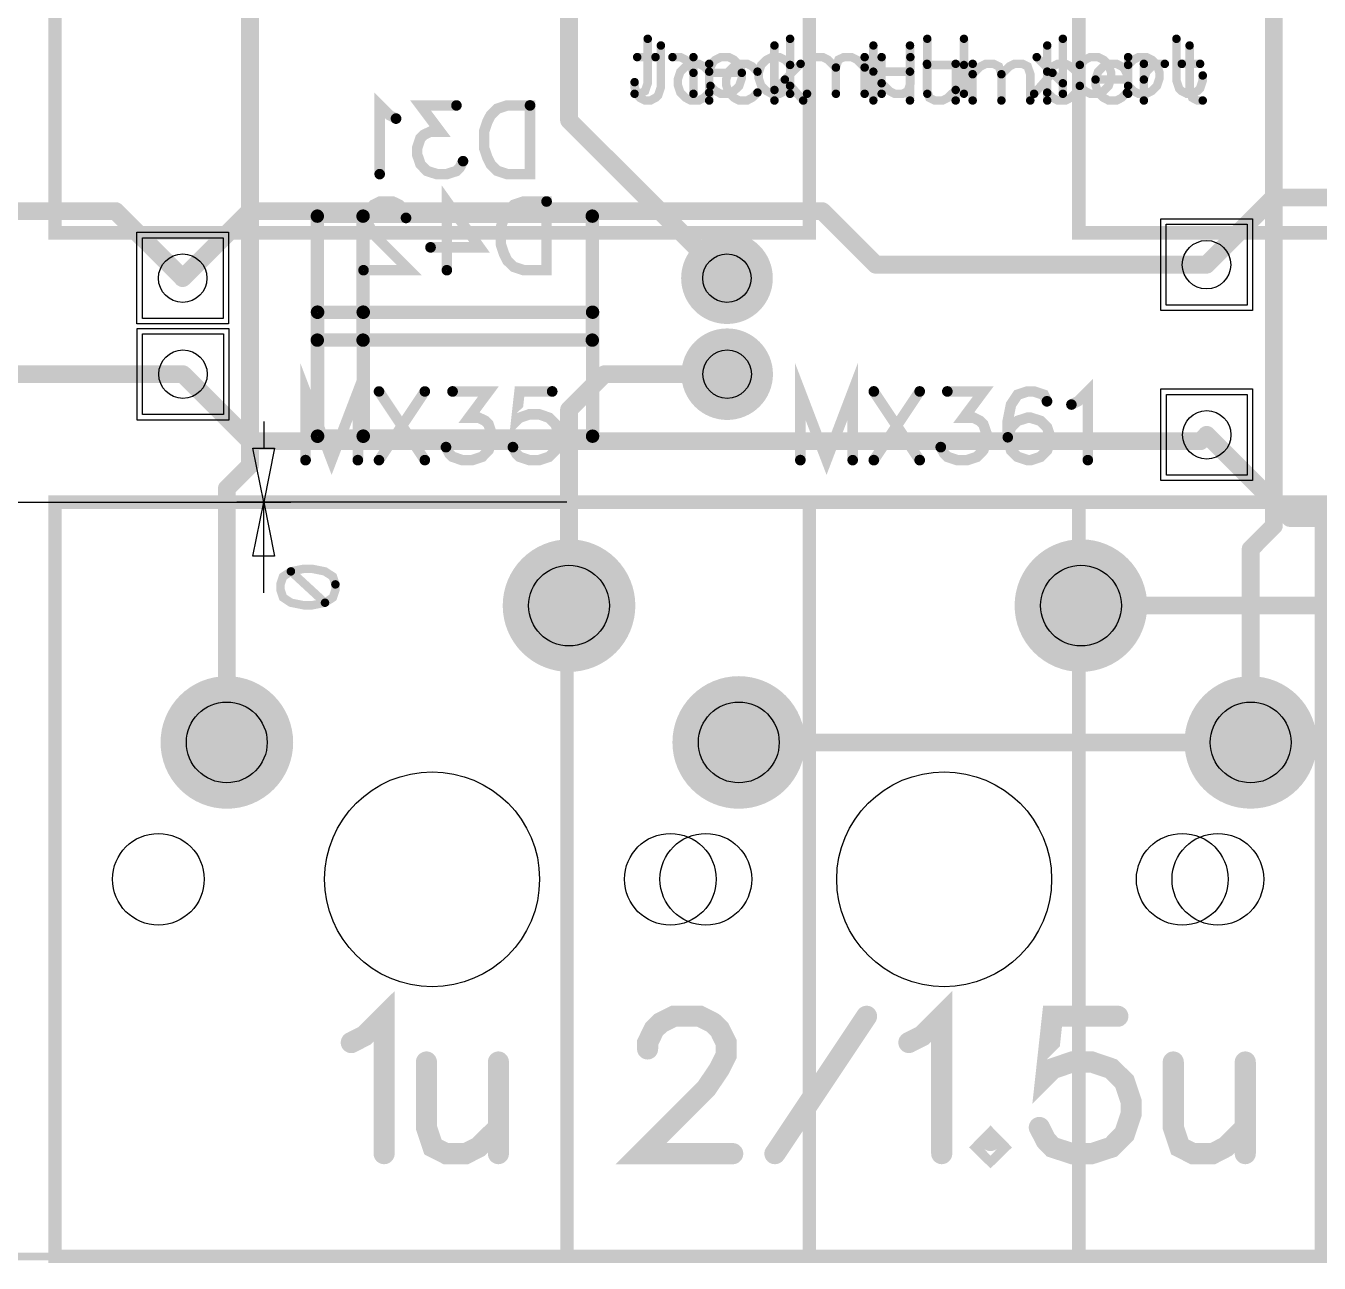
# Model space of a CAD drawing. Extents: x -0.36 to 9.09, y -0.26 to 3.18.
# Drawn here: x 3.719 to 4.664, y -0.005 to 0.899 of the extents above; entities that cross this region are included whole.
import ezdxf

# ---------------------------------------------------------------- set-up
doc = ezdxf.new("R2010")
doc.units = 0
for name, color, linetype in [('Board_Outline', 13, 'CONTINUOUS'), ('Bottom', 6, 'CONTINUOUS'), ('Bottom_Assy', 12, 'CONTINUOUS'), ('Bottom_Mask', 10, 'CONTINUOUS'), ('Bottom_Silk', 11, 'CONTINUOUS'), ('Drill_Bottom', 8, 'CONTINUOUS'), ('Drill_Top', 7, 'CONTINUOUS'), ('Top', 5, 'CONTINUOUS'), ('Top_Assy', 1, 'CONTINUOUS'), ('Top_Dimension', 14, 'CONTINUOUS'), ('Top_Mask', 3, 'CONTINUOUS'), ('Top_Silk', 2, 'CONTINUOUS')]:
    doc.layers.add(name, color=color, linetype=linetype)

msp = doc.modelspace()

# ---------------------------------------------------------------- linework, layer by layer
at = {"layer": 'Board_Outline', "linetype": 'CONTINUOUS', "const_width": 0.0055}
msp.add_lwpolyline([(0, 2.7953), (8.7795, 2.7953), (8.7795, 0), (0, 0), (0, 2.7953)], dxfattribs=at)
at = {"layer": 'Bottom', "linetype": 'CONTINUOUS', "const_width": 0.013}
for points in [[(4.1157, 0.8303), (4.1157, 1.2236)], [(3.8827, 1.0267), (3.8827, 0.5781)], [(4.6307, 1.0267), (4.6307, 0.5339)], [(4.2311, 0.7149), (4.1157, 0.8303)], [(4.1157, 0.6187), (4.1417, 0.6447)], [(4.1417, 0.6447), (4.2313, 0.6447)], [(4.1157, 0.4756), (4.1157, 0.6187)], [(3.8827, 0.5781), (3.8657, 0.5612)], [(3.8657, 0.5612), (3.8657, 0.3756)], [(4.6307, 0.5339), (4.6138, 0.5169)], [(4.6138, 0.5169), (4.6138, 0.3756)]]:
    msp.add_lwpolyline(points, dxfattribs=at)
at = {"layer": 'Bottom', "linetype": 'CONTINUOUS'}
for points, const_width in [([(4.1125, 0.8303, 1), (4.119, 0.8303, 1), (4.1125, 0.8303, 1)], 0.0065), ([(4.1125, 0.8303, 1), (4.119, 0.8303, 1), (4.1125, 0.8303, 1)], 0.0065), ([(4.2459, 0.7149, 1), (4.2164, 0.7149, 1), (4.2459, 0.7149, 1)], 0.0295), ([(4.2279, 0.7149, 1), (4.2344, 0.7149, 1), (4.2279, 0.7149, 1)], 0.0065), ([(4.2461, 0.6447, 1), (4.2165, 0.6447, 1), (4.2461, 0.6447, 1)], 0.0295), ([(4.1385, 0.6447, 1), (4.145, 0.6447, 1), (4.1385, 0.6447, 1)], 0.0065), ([(4.1385, 0.6447, 1), (4.145, 0.6447, 1), (4.1385, 0.6447, 1)], 0.0065), ([(4.2281, 0.6447, 1), (4.2345, 0.6447, 1), (4.2281, 0.6447, 1)], 0.0065), ([(4.1125, 0.6187, 1), (4.119, 0.6187, 1), (4.1125, 0.6187, 1)], 0.0065), ([(4.1125, 0.6187, 1), (4.119, 0.6187, 1), (4.1125, 0.6187, 1)], 0.0065), ([(3.8794, 0.5781, 1), (3.8859, 0.5781, 1), (3.8794, 0.5781, 1)], 0.0065), ([(3.8794, 0.5781, 1), (3.8859, 0.5781, 1), (3.8794, 0.5781, 1)], 0.0065), ([(3.8625, 0.5612, 1), (3.869, 0.5612, 1), (3.8625, 0.5612, 1)], 0.0065), ([(3.8625, 0.5612, 1), (3.869, 0.5612, 1), (3.8625, 0.5612, 1)], 0.0065), ([(4.6275, 0.5339, 1), (4.634, 0.5339, 1), (4.6275, 0.5339, 1)], 0.0065), ([(4.6275, 0.5339, 1), (4.634, 0.5339, 1), (4.6275, 0.5339, 1)], 0.0065), ([(4.138, 0.4756, 1), (4.0935, 0.4756, 1), (4.138, 0.4756, 1)], 0.0445), ([(4.512, 0.4756, 1), (4.4675, 0.4756, 1), (4.512, 0.4756, 1)], 0.0445), ([(4.6105, 0.5169, 1), (4.617, 0.5169, 1), (4.6105, 0.5169, 1)], 0.0065), ([(4.6105, 0.5169, 1), (4.617, 0.5169, 1), (4.6105, 0.5169, 1)], 0.0065), ([(4.1125, 0.4756, 1), (4.119, 0.4756, 1), (4.1125, 0.4756, 1)], 0.0065), ([(3.888, 0.3756, 1), (3.8435, 0.3756, 1), (3.888, 0.3756, 1)], 0.0445), ([(4.262, 0.3756, 1), (4.2175, 0.3756, 1), (4.262, 0.3756, 1)], 0.0445), ([(4.636, 0.3756, 1), (4.5915, 0.3756, 1), (4.636, 0.3756, 1)], 0.0445), ([(3.8625, 0.3756, 1), (3.869, 0.3756, 1), (3.8625, 0.3756, 1)], 0.0065), ([(4.6105, 0.3756, 1), (4.617, 0.3756, 1), (4.6105, 0.3756, 1)], 0.0065)]:
    msp.add_lwpolyline(points, format="xyb", dxfattribs=dict(at, const_width=const_width))
for points in [[(4.6111, 0.6952), (4.552, 0.6952), (4.552, 0.7543), (4.6111, 0.7543), (4.6111, 0.6952)], [(3.863, 0.6854), (3.804, 0.6854), (3.804, 0.7444), (3.863, 0.7444), (3.863, 0.6854)], [(3.8632, 0.6152), (3.8041, 0.6152), (3.8041, 0.6742), (3.8632, 0.6742), (3.8632, 0.6152)], [(4.6112, 0.5709), (4.5522, 0.5709), (4.5522, 0.6299), (4.6112, 0.6299), (4.6112, 0.5709)]]:
    msp.add_lwpolyline(points, dxfattribs=at)
at = {"layer": 'Bottom_Assy', "linetype": 'CONTINUOUS', "const_width": 0.0062}
for points in [[(4.1732, 0.8898), (4.1732, 0.8573), (4.1713, 0.8516), (4.1675, 0.8496), (4.1637, 0.8496)], [(4.2773, 0.8898), (4.2773, 0.8496)], [(4.3775, 0.8898), (4.3775, 0.8496)], [(4.4043, 0.8898), (4.4043, 0.8496)], [(4.4766, 0.8898), (4.4766, 0.8496)], [(4.5596, 0.8898), (4.5596, 0.8592), (4.5615, 0.8535), (4.5634, 0.8516), (4.5672, 0.8496), (4.5711, 0.8496), (4.5749, 0.8516), (4.5768, 0.8535), (4.5787, 0.8592), (4.5787, 0.863)], [(4.179, 0.8764), (4.1656, 0.8764)], [(4.2067, 0.8649), (4.2047, 0.8707), (4.2009, 0.8745), (4.1971, 0.8764), (4.1913, 0.8764)], [(4.2067, 0.8764), (4.2067, 0.8496)], [(4.242, 0.8649), (4.219, 0.8649), (4.219, 0.8688), (4.2209, 0.8726), (4.2228, 0.8745), (4.2267, 0.8764), (4.2324, 0.8764), (4.2362, 0.8745), (4.2401, 0.8707), (4.242, 0.8649), (4.242, 0.8611), (4.2401, 0.8554), (4.2362, 0.8516), (4.2324, 0.8496), (4.2267, 0.8496), (4.2228, 0.8516), (4.219, 0.8554)], [(4.2773, 0.8707), (4.2734, 0.8745), (4.2696, 0.8764), (4.2639, 0.8764), (4.2601, 0.8745), (4.2562, 0.8707), (4.2543, 0.8649), (4.2543, 0.8611), (4.2562, 0.8554), (4.2601, 0.8516), (4.2639, 0.8496), (4.2696, 0.8496), (4.2734, 0.8516), (4.2773, 0.8554)], [(4.3107, 0.8688), (4.305, 0.8745), (4.3011, 0.8764), (4.2954, 0.8764), (4.2916, 0.8745), (4.2896, 0.8688), (4.2896, 0.8496)], [(4.3318, 0.8688), (4.326, 0.8745), (4.3222, 0.8764), (4.3165, 0.8764), (4.3126, 0.8745), (4.3107, 0.8688), (4.3107, 0.8496)], [(4.3318, 0.8764), (4.3318, 0.8496)], [(4.3652, 0.8764), (4.3652, 0.8573), (4.3633, 0.8516), (4.3594, 0.8496), (4.3537, 0.8496), (4.3499, 0.8516), (4.3441, 0.8573)], [(4.3441, 0.8764), (4.3441, 0.8496)], [(4.4574, 0.8764), (4.4766, 0.8573)], [(4.4889, 0.8707), (4.4928, 0.8745), (4.4966, 0.8764), (4.5023, 0.8764), (4.5062, 0.8745), (4.51, 0.8707), (4.5119, 0.8649), (4.5119, 0.8611), (4.51, 0.8554), (4.5062, 0.8516), (4.5023, 0.8496), (4.4966, 0.8496), (4.4928, 0.8516), (4.4889, 0.8554)], [(4.5243, 0.8764), (4.5243, 0.8496)], [(4.5243, 0.8707), (4.5281, 0.8745), (4.5319, 0.8764), (4.5376, 0.8764), (4.5415, 0.8745), (4.5453, 0.8707), (4.5472, 0.8649), (4.5472, 0.8611), (4.5453, 0.8554), (4.5415, 0.8516), (4.5376, 0.8496), (4.5319, 0.8496), (4.5281, 0.8516), (4.5243, 0.8554)], [(4.4043, 0.8707), (4.3775, 0.8707)], [(4.4689, 0.8649), (4.4555, 0.8496)]]:
    msp.add_lwpolyline(points, dxfattribs=at)
at = {"layer": 'Bottom_Assy', "linetype": 'CONTINUOUS', "const_width": 0.0031}
for points in [[(4.1717, 0.8898, 1), (4.1748, 0.8898, 1), (4.1717, 0.8898, 1)], [(4.2757, 0.8898, 1), (4.2788, 0.8898, 1), (4.2757, 0.8898, 1)], [(4.376, 0.8898, 1), (4.379, 0.8898, 1), (4.376, 0.8898, 1)], [(4.4028, 0.8898, 1), (4.4058, 0.8898, 1), (4.4028, 0.8898, 1)], [(4.475, 0.8898, 1), (4.4781, 0.8898, 1), (4.475, 0.8898, 1)], [(4.558, 0.8898, 1), (4.5611, 0.8898, 1), (4.558, 0.8898, 1)], [(4.164, 0.8764, 1), (4.1671, 0.8764, 1), (4.164, 0.8764, 1)], [(4.1774, 0.8764, 1), (4.1805, 0.8764, 1), (4.1774, 0.8764, 1)], [(4.1898, 0.8764, 1), (4.1929, 0.8764, 1), (4.1898, 0.8764, 1)], [(4.2051, 0.8764, 1), (4.2082, 0.8764, 1), (4.2051, 0.8764, 1)], [(4.3302, 0.8764, 1), (4.3333, 0.8764, 1), (4.3302, 0.8764, 1)], [(4.3426, 0.8764, 1), (4.3457, 0.8764, 1), (4.3426, 0.8764, 1)], [(4.3636, 0.8764, 1), (4.3667, 0.8764, 1), (4.3636, 0.8764, 1)], [(4.4559, 0.8764, 1), (4.459, 0.8764, 1), (4.4559, 0.8764, 1)], [(4.5227, 0.8764, 1), (4.5258, 0.8764, 1), (4.5227, 0.8764, 1)], [(4.2757, 0.8707, 1), (4.2788, 0.8707, 1), (4.2757, 0.8707, 1)], [(4.3092, 0.8688, 1), (4.3123, 0.8688, 1), (4.3092, 0.8688, 1)], [(4.3302, 0.8688, 1), (4.3333, 0.8688, 1), (4.3302, 0.8688, 1)], [(4.376, 0.8707, 1), (4.379, 0.8707, 1), (4.376, 0.8707, 1)], [(4.4028, 0.8707, 1), (4.4058, 0.8707, 1), (4.4028, 0.8707, 1)], [(4.4874, 0.8707, 1), (4.4905, 0.8707, 1), (4.4874, 0.8707, 1)], [(4.5227, 0.8707, 1), (4.5258, 0.8707, 1), (4.5227, 0.8707, 1)], [(4.2051, 0.8649, 1), (4.2082, 0.8649, 1), (4.2051, 0.8649, 1)], [(4.2404, 0.8649, 1), (4.2435, 0.8649, 1), (4.2404, 0.8649, 1)], [(4.3426, 0.8573, 1), (4.3457, 0.8573, 1), (4.3426, 0.8573, 1)], [(4.4674, 0.8649, 1), (4.4705, 0.8649, 1), (4.4674, 0.8649, 1)], [(4.475, 0.8573, 1), (4.4781, 0.8573, 1), (4.475, 0.8573, 1)], [(4.5772, 0.863, 1), (4.5803, 0.863, 1), (4.5772, 0.863, 1)], [(4.1621, 0.8496, 1), (4.1652, 0.8496, 1), (4.1621, 0.8496, 1)], [(4.2051, 0.8496, 1), (4.2082, 0.8496, 1), (4.2051, 0.8496, 1)], [(4.2175, 0.8554, 1), (4.2206, 0.8554, 1), (4.2175, 0.8554, 1)], [(4.2757, 0.8554, 1), (4.2788, 0.8554, 1), (4.2757, 0.8554, 1)], [(4.2757, 0.8496, 1), (4.2788, 0.8496, 1), (4.2757, 0.8496, 1)], [(4.2881, 0.8496, 1), (4.2912, 0.8496, 1), (4.2881, 0.8496, 1)], [(4.3092, 0.8496, 1), (4.3123, 0.8496, 1), (4.3092, 0.8496, 1)], [(4.3302, 0.8496, 1), (4.3333, 0.8496, 1), (4.3302, 0.8496, 1)], [(4.3426, 0.8496, 1), (4.3457, 0.8496, 1), (4.3426, 0.8496, 1)], [(4.376, 0.8496, 1), (4.379, 0.8496, 1), (4.376, 0.8496, 1)], [(4.4028, 0.8496, 1), (4.4058, 0.8496, 1), (4.4028, 0.8496, 1)], [(4.454, 0.8496, 1), (4.4571, 0.8496, 1), (4.454, 0.8496, 1)], [(4.475, 0.8496, 1), (4.4781, 0.8496, 1), (4.475, 0.8496, 1)], [(4.4874, 0.8554, 1), (4.4905, 0.8554, 1), (4.4874, 0.8554, 1)], [(4.5227, 0.8554, 1), (4.5258, 0.8554, 1), (4.5227, 0.8554, 1)], [(4.5227, 0.8496, 1), (4.5258, 0.8496, 1), (4.5227, 0.8496, 1)]]:
    msp.add_lwpolyline(points, format="xyb", dxfattribs=at)
at = {"layer": 'Bottom_Mask', "linetype": 'CONTINUOUS'}
for points in [[(4.615, 0.6913), (4.5481, 0.6913), (4.5481, 0.7582), (4.615, 0.7582), (4.615, 0.6913)], [(3.867, 0.6814), (3.8, 0.6814), (3.8, 0.7484), (3.867, 0.7484), (3.867, 0.6814)], [(3.8671, 0.6112), (3.8002, 0.6112), (3.8002, 0.6781), (3.8671, 0.6781), (3.8671, 0.6112)], [(4.6152, 0.5669), (4.5482, 0.5669), (4.5482, 0.6339), (4.6152, 0.6339), (4.6152, 0.5669)]]:
    msp.add_lwpolyline(points, dxfattribs=at)
for points, const_width in [([(4.2479, 0.7149, 1), (4.2144, 0.7149, 1), (4.2479, 0.7149, 1)], 0.0335), ([(4.2144, 0.7149, 1), (4.2479, 0.7149, 1), (4.2144, 0.7149, 1)], 0.0335), ([(4.248, 0.6447, 1), (4.2146, 0.6447, 1), (4.248, 0.6447, 1)], 0.0335), ([(4.2146, 0.6447, 1), (4.248, 0.6447, 1), (4.2146, 0.6447, 1)], 0.0335), ([(4.14, 0.4756, 1), (4.0915, 0.4756, 1), (4.14, 0.4756, 1)], 0.0484), ([(4.0915, 0.4756, 1), (4.14, 0.4756, 1), (4.0915, 0.4756, 1)], 0.0484), ([(4.514, 0.4756, 1), (4.4655, 0.4756, 1), (4.514, 0.4756, 1)], 0.0484), ([(4.4655, 0.4756, 1), (4.514, 0.4756, 1), (4.4655, 0.4756, 1)], 0.0484), ([(3.89, 0.3756, 1), (3.8415, 0.3756, 1), (3.89, 0.3756, 1)], 0.0484), ([(3.8415, 0.3756, 1), (3.89, 0.3756, 1), (3.8415, 0.3756, 1)], 0.0484), ([(4.264, 0.3756, 1), (4.2155, 0.3756, 1), (4.264, 0.3756, 1)], 0.0484), ([(4.2155, 0.3756, 1), (4.264, 0.3756, 1), (4.2155, 0.3756, 1)], 0.0484), ([(4.638, 0.3756, 1), (4.5896, 0.3756, 1), (4.638, 0.3756, 1)], 0.0484), ([(4.5896, 0.3756, 1), (4.638, 0.3756, 1), (4.5896, 0.3756, 1)], 0.0484)]:
    msp.add_lwpolyline(points, format="xyb", dxfattribs=dict(at, const_width=const_width))
at = {"layer": 'Bottom_Silk', "linetype": 'CONTINUOUS'}
for points, const_width in [([(3.9894, 0.8315), (3.9846, 0.8339), (3.9774, 0.8411), (3.9774, 0.7909)], 0.0077), ([(4.0335, 0.8411), (4.0072, 0.8411), (4.0216, 0.8219), (4.0144, 0.8219), (4.0096, 0.8196), (4.0072, 0.8172), (4.0048, 0.81), (4.0048, 0.8052), (4.0072, 0.7981), (4.012, 0.7932), (4.0192, 0.7909), (4.0264, 0.7909), (4.0335, 0.7932), (4.0359, 0.7957), (4.0383, 0.8004)], 0.0077), ([(4.0872, 0.8411), (4.0872, 0.7909), (4.0705, 0.7909), (4.0633, 0.7933), (4.0585, 0.7981), (4.0561, 0.8029), (4.0537, 0.81), (4.0537, 0.822), (4.0561, 0.8292), (4.0585, 0.8339), (4.0633, 0.8387), (4.0705, 0.8411), (4.0872, 0.8411)], 0.0077), ([(4.0265, 0.7207), (4.0265, 0.7708), (4.0504, 0.7374), (4.0145, 0.7374)], 0.0077), ([(3.9967, 0.7589), (3.9967, 0.7613), (3.9943, 0.7661), (3.9919, 0.7685), (3.9871, 0.7708), (3.9776, 0.7708), (3.9728, 0.7685), (3.9704, 0.7661), (3.968, 0.7613), (3.968, 0.7565), (3.9704, 0.7517), (3.9752, 0.7446), (3.9991, 0.7207), (3.9656, 0.7207)], 0.0077), ([(4.0993, 0.7709), (4.0993, 0.7207), (4.0826, 0.7207), (4.0754, 0.7231), (4.0706, 0.7278), (4.0682, 0.7327), (4.0659, 0.7398), (4.0659, 0.7518), (4.0682, 0.759), (4.0706, 0.7637), (4.0754, 0.7685), (4.0826, 0.7709), (4.0993, 0.7709)], 0.0077), ([(3.9318, 0.7602), (3.9318, 0.6696)], 0.0098), ([(3.9318, 0.7602), (4.1328, 0.7602)], 0.0098), ([(3.9652, 0.7602), (3.9652, 0.6696)], 0.0098), ([(4.1328, 0.7602), (4.1328, 0.6696)], 0.0098), ([(3.932, 0.69), (3.932, 0.5994)], 0.0098), ([(3.932, 0.69), (4.133, 0.69)], 0.0098), ([(3.9654, 0.69), (3.9654, 0.5994)], 0.0098), ([(4.133, 0.69), (4.133, 0.5994)], 0.0098), ([(3.9318, 0.6696), (4.1328, 0.6696)], 0.0098), ([(3.932, 0.5994), (4.133, 0.5994)], 0.0098)]:
    msp.add_lwpolyline(points, dxfattribs=dict(at, const_width=const_width))
for points, const_width in [([(4.0316, 0.8411, 1), (4.0354, 0.8411, 1), (4.0316, 0.8411, 1)], 0.0039), ([(4.0853, 0.8411, 1), (4.0892, 0.8411, 1), (4.0853, 0.8411, 1)], 0.0039), ([(3.9874, 0.8315, 1), (3.9913, 0.8315, 1), (3.9874, 0.8315, 1)], 0.0039), ([(4.0364, 0.8004, 1), (4.0402, 0.8004, 1), (4.0364, 0.8004, 1)], 0.0039), ([(3.9755, 0.7909, 1), (3.9793, 0.7909, 1), (3.9755, 0.7909, 1)], 0.0039), ([(4.0974, 0.7709, 1), (4.1013, 0.7709, 1), (4.0974, 0.7709, 1)], 0.0039), ([(3.9294, 0.7602, 1), (3.9343, 0.7602, 1), (3.9294, 0.7602, 1)], 0.0049), ([(3.9294, 0.7602, 1), (3.9343, 0.7602, 1), (3.9294, 0.7602, 1)], 0.0049), ([(3.9628, 0.7602, 1), (3.9677, 0.7602, 1), (3.9628, 0.7602, 1)], 0.0049), ([(3.9947, 0.7589, 1), (3.9986, 0.7589, 1), (3.9947, 0.7589, 1)], 0.0039), ([(4.1303, 0.7602, 1), (4.1352, 0.7602, 1), (4.1303, 0.7602, 1)], 0.0049), ([(4.1303, 0.7602, 1), (4.1352, 0.7602, 1), (4.1303, 0.7602, 1)], 0.0049), ([(4.0126, 0.7374, 1), (4.0165, 0.7374, 1), (4.0126, 0.7374, 1)], 0.0039), ([(3.9637, 0.7207, 1), (3.9675, 0.7207, 1), (3.9637, 0.7207, 1)], 0.0039), ([(4.0246, 0.7207, 1), (4.0284, 0.7207, 1), (4.0246, 0.7207, 1)], 0.0039), ([(3.9295, 0.69, 1), (3.9345, 0.69, 1), (3.9295, 0.69, 1)], 0.0049), ([(3.9295, 0.69, 1), (3.9345, 0.69, 1), (3.9295, 0.69, 1)], 0.0049), ([(3.9629, 0.69, 1), (3.9679, 0.69, 1), (3.9629, 0.69, 1)], 0.0049), ([(4.1305, 0.69, 1), (4.1354, 0.69, 1), (4.1305, 0.69, 1)], 0.0049), ([(4.1305, 0.69, 1), (4.1354, 0.69, 1), (4.1305, 0.69, 1)], 0.0049), ([(3.9294, 0.6696, 1), (3.9343, 0.6696, 1), (3.9294, 0.6696, 1)], 0.0049), ([(3.9294, 0.6696, 1), (3.9343, 0.6696, 1), (3.9294, 0.6696, 1)], 0.0049), ([(3.9628, 0.6696, 1), (3.9677, 0.6696, 1), (3.9628, 0.6696, 1)], 0.0049), ([(4.1303, 0.6696, 1), (4.1352, 0.6696, 1), (4.1303, 0.6696, 1)], 0.0049), ([(4.1303, 0.6696, 1), (4.1352, 0.6696, 1), (4.1303, 0.6696, 1)], 0.0049), ([(3.9295, 0.5994, 1), (3.9345, 0.5994, 1), (3.9295, 0.5994, 1)], 0.0049), ([(3.9295, 0.5994, 1), (3.9345, 0.5994, 1), (3.9295, 0.5994, 1)], 0.0049), ([(3.9629, 0.5994, 1), (3.9679, 0.5994, 1), (3.9629, 0.5994, 1)], 0.0049), ([(4.1305, 0.5994, 1), (4.1354, 0.5994, 1), (4.1305, 0.5994, 1)], 0.0049), ([(4.1305, 0.5994, 1), (4.1354, 0.5994, 1), (4.1305, 0.5994, 1)], 0.0049)]:
    msp.add_lwpolyline(points, format="xyb", dxfattribs=dict(at, const_width=const_width))
at = {"layer": 'Drill_Bottom'}
for centre, radius in [((4.5815, 0.7247), 0.0177), ((3.8335, 0.7149), 0.0177), ((4.2311, 0.7149), 0.0177), ((3.8337, 0.6447), 0.0177), ((4.2313, 0.6447), 0.0177), ((4.5817, 0.6004), 0.0177), ((4.1157, 0.4756), 0.0295), ((4.4898, 0.4756), 0.0295), ((3.8657, 0.3756), 0.0295), ((4.2398, 0.3756), 0.0295), ((4.6138, 0.3756), 0.0295), ((4.0157, 0.2756), 0.0785), ((4.3898, 0.2756), 0.0785), ((3.8157, 0.2756), 0.0335), ((4.1898, 0.2756), 0.0335), ((4.2157, 0.2756), 0.0335), ((4.5638, 0.2756), 0.0335), ((4.5898, 0.2756), 0.0335)]:
    msp.add_circle(centre, radius, dxfattribs=at)
at = {"layer": 'Drill_Top'}
for centre, radius in [((4.5815, 0.7247), 0.0177), ((3.8335, 0.7149), 0.0177), ((4.2311, 0.7149), 0.0177), ((3.8337, 0.6447), 0.0177), ((4.2313, 0.6447), 0.0177), ((4.5817, 0.6004), 0.0177), ((4.1157, 0.4756), 0.0295), ((4.4898, 0.4756), 0.0295), ((3.8657, 0.3756), 0.0295), ((4.2398, 0.3756), 0.0295), ((4.6138, 0.3756), 0.0295), ((4.0157, 0.2756), 0.0785), ((4.3898, 0.2756), 0.0785), ((3.8157, 0.2756), 0.0335), ((4.1898, 0.2756), 0.0335), ((4.2157, 0.2756), 0.0335), ((4.5638, 0.2756), 0.0335), ((4.5898, 0.2756), 0.0335)]:
    msp.add_circle(centre, radius, dxfattribs=at)
at = {"layer": 'Top', "linetype": 'CONTINUOUS', "const_width": 0.013}
for points in [[(4.6305, 0.7738), (4.5815, 0.7247)], [(5.2707, 0.7738), (4.6305, 0.7738)], [(3.7845, 0.7639), (3.1443, 0.7639)], [(3.8335, 0.7149), (3.7845, 0.7639)], [(3.8825, 0.7639), (3.8335, 0.7149)], [(4.3007, 0.7639), (3.8825, 0.7639)], [(4.3399, 0.7247), (4.3007, 0.7639)], [(4.5815, 0.7247), (4.3399, 0.7247)], [(3.8337, 0.6447), (3.437, 0.6447)], [(3.8827, 0.5957), (3.8337, 0.6447)], [(4.5817, 0.6004), (4.577, 0.5957)], [(4.5817, 0.6004), (4.5817, 0.6004)], [(4.6425, 0.5396), (4.5817, 0.6004)], [(4.577, 0.5957), (3.8827, 0.5957)], [(5.2724, 0.5396), (4.6425, 0.5396)], [(4.8638, 0.4756), (4.4898, 0.4756)], [(4.6138, 0.3756), (4.2398, 0.3756)]]:
    msp.add_lwpolyline(points, dxfattribs=at)
at = {"layer": 'Top', "linetype": 'CONTINUOUS'}
for points, const_width in [([(4.6273, 0.7738, 1), (4.6338, 0.7738, 1), (4.6273, 0.7738, 1)], 0.0065), ([(4.6273, 0.7738, 1), (4.6338, 0.7738, 1), (4.6273, 0.7738, 1)], 0.0065), ([(3.7812, 0.7639, 1), (3.7877, 0.7639, 1), (3.7812, 0.7639, 1)], 0.0065), ([(3.7812, 0.7639, 1), (3.7877, 0.7639, 1), (3.7812, 0.7639, 1)], 0.0065), ([(3.8793, 0.7639, 1), (3.8858, 0.7639, 1), (3.8793, 0.7639, 1)], 0.0065), ([(3.8793, 0.7639, 1), (3.8858, 0.7639, 1), (3.8793, 0.7639, 1)], 0.0065), ([(4.2974, 0.7639, 1), (4.3039, 0.7639, 1), (4.2974, 0.7639, 1)], 0.0065), ([(4.2974, 0.7639, 1), (4.3039, 0.7639, 1), (4.2974, 0.7639, 1)], 0.0065), ([(4.2459, 0.7149, 1), (4.2164, 0.7149, 1), (4.2459, 0.7149, 1)], 0.0295), ([(4.3366, 0.7247, 1), (4.3431, 0.7247, 1), (4.3366, 0.7247, 1)], 0.0065), ([(4.3366, 0.7247, 1), (4.3431, 0.7247, 1), (4.3366, 0.7247, 1)], 0.0065), ([(4.5783, 0.7247, 1), (4.5848, 0.7247, 1), (4.5783, 0.7247, 1)], 0.0065), ([(4.5783, 0.7247, 1), (4.5848, 0.7247, 1), (4.5783, 0.7247, 1)], 0.0065), ([(3.8302, 0.7149, 1), (3.8367, 0.7149, 1), (3.8302, 0.7149, 1)], 0.0065), ([(3.8302, 0.7149, 1), (3.8367, 0.7149, 1), (3.8302, 0.7149, 1)], 0.0065), ([(4.2461, 0.6447, 1), (4.2165, 0.6447, 1), (4.2461, 0.6447, 1)], 0.0295), ([(3.8304, 0.6447, 1), (3.8369, 0.6447, 1), (3.8304, 0.6447, 1)], 0.0065), ([(3.8304, 0.6447, 1), (3.8369, 0.6447, 1), (3.8304, 0.6447, 1)], 0.0065), ([(4.5784, 0.6004, 1), (4.5849, 0.6004, 1), (4.5784, 0.6004, 1)], 0.0065), ([(4.5784, 0.6004, 1), (4.5849, 0.6004, 1), (4.5784, 0.6004, 1)], 0.0065), ([(4.5784, 0.6004, 1), (4.5849, 0.6004, 1), (4.5784, 0.6004, 1)], 0.0065), ([(3.8794, 0.5957, 1), (3.8859, 0.5957, 1), (3.8794, 0.5957, 1)], 0.0065), ([(3.8794, 0.5957, 1), (3.8859, 0.5957, 1), (3.8794, 0.5957, 1)], 0.0065), ([(4.5737, 0.5957, 1), (4.5802, 0.5957, 1), (4.5737, 0.5957, 1)], 0.0065), ([(4.5737, 0.5957, 1), (4.5802, 0.5957, 1), (4.5737, 0.5957, 1)], 0.0065), ([(4.6393, 0.5396, 1), (4.6458, 0.5396, 1), (4.6393, 0.5396, 1)], 0.0065), ([(4.6393, 0.5396, 1), (4.6458, 0.5396, 1), (4.6393, 0.5396, 1)], 0.0065), ([(4.138, 0.4756, 1), (4.0935, 0.4756, 1), (4.138, 0.4756, 1)], 0.0445), ([(4.512, 0.4756, 1), (4.4675, 0.4756, 1), (4.512, 0.4756, 1)], 0.0445), ([(4.4865, 0.4756, 1), (4.493, 0.4756, 1), (4.4865, 0.4756, 1)], 0.0065), ([(3.888, 0.3756, 1), (3.8435, 0.3756, 1), (3.888, 0.3756, 1)], 0.0445), ([(4.262, 0.3756, 1), (4.2175, 0.3756, 1), (4.262, 0.3756, 1)], 0.0445), ([(4.636, 0.3756, 1), (4.5915, 0.3756, 1), (4.636, 0.3756, 1)], 0.0445), ([(4.2365, 0.3756, 1), (4.243, 0.3756, 1), (4.2365, 0.3756, 1)], 0.0065), ([(4.6105, 0.3756, 1), (4.617, 0.3756, 1), (4.6105, 0.3756, 1)], 0.0065)]:
    msp.add_lwpolyline(points, format="xyb", dxfattribs=dict(at, const_width=const_width))
for points in [[(4.6111, 0.6952), (4.552, 0.6952), (4.552, 0.7543), (4.6111, 0.7543), (4.6111, 0.6952)], [(3.863, 0.6854), (3.804, 0.6854), (3.804, 0.7444), (3.863, 0.7444), (3.863, 0.6854)], [(3.8632, 0.6152), (3.8041, 0.6152), (3.8041, 0.6742), (3.8632, 0.6742), (3.8632, 0.6152)], [(4.6112, 0.5709), (4.5522, 0.5709), (4.5522, 0.6299), (4.6112, 0.6299), (4.6112, 0.5709)]]:
    msp.add_lwpolyline(points, dxfattribs=at)
at = {"layer": 'Top_Assy', "linetype": 'CONTINUOUS'}
for points, const_width in [([(4.1828, 0.8849), (4.1828, 0.8543), (4.1809, 0.8486), (4.179, 0.8467), (4.1752, 0.8447), (4.1713, 0.8447), (4.1675, 0.8467), (4.1656, 0.8486), (4.1637, 0.8543), (4.1637, 0.8581)], 0.0062), ([(4.2658, 0.8849), (4.2658, 0.8447)], 0.0062), ([(4.3381, 0.8849), (4.3381, 0.8447)], 0.0062), ([(4.3649, 0.8849), (4.3649, 0.8447)], 0.0062), ([(4.4651, 0.8849), (4.4651, 0.8447)], 0.0062), ([(4.5692, 0.8849), (4.5692, 0.8524), (4.5711, 0.8467), (4.5749, 0.8447), (4.5787, 0.8447)], 0.0062), ([(4.2181, 0.8658), (4.2143, 0.8696), (4.2105, 0.8715), (4.2048, 0.8715), (4.2009, 0.8696), (4.1971, 0.8658), (4.1952, 0.86), (4.1952, 0.8562), (4.1971, 0.8505), (4.2009, 0.8467), (4.2048, 0.8447), (4.2105, 0.8447), (4.2143, 0.8467), (4.2181, 0.8505)], 0.0062), ([(4.2181, 0.8715), (4.2181, 0.8447)], 0.0062), ([(4.2535, 0.8658), (4.2496, 0.8696), (4.2458, 0.8715), (4.2401, 0.8715), (4.2362, 0.8696), (4.2324, 0.8658), (4.2305, 0.86), (4.2305, 0.8562), (4.2324, 0.8505), (4.2362, 0.8467), (4.2401, 0.8447), (4.2458, 0.8447), (4.2496, 0.8467), (4.2535, 0.8505)], 0.0062), ([(4.285, 0.8715), (4.2658, 0.8524)], 0.0062), ([(4.3772, 0.8715), (4.3772, 0.8524), (4.3791, 0.8467), (4.383, 0.8447), (4.3887, 0.8447), (4.3925, 0.8467), (4.3983, 0.8524)], 0.0062), ([(4.3983, 0.8715), (4.3983, 0.8447)], 0.0062), ([(4.4106, 0.8715), (4.4106, 0.8447)], 0.0062), ([(4.4106, 0.8639), (4.4164, 0.8696), (4.4202, 0.8715), (4.4259, 0.8715), (4.4298, 0.8696), (4.4317, 0.8639), (4.4317, 0.8447)], 0.0062), ([(4.4317, 0.8639), (4.4374, 0.8696), (4.4413, 0.8715), (4.447, 0.8715), (4.4508, 0.8696), (4.4528, 0.8639), (4.4528, 0.8447)], 0.0062), ([(4.4651, 0.8658), (4.469, 0.8696), (4.4728, 0.8715), (4.4785, 0.8715), (4.4823, 0.8696), (4.4862, 0.8658), (4.4881, 0.86), (4.4881, 0.8562), (4.4862, 0.8505), (4.4823, 0.8467), (4.4785, 0.8447), (4.4728, 0.8447), (4.469, 0.8467), (4.4651, 0.8505)], 0.0062), ([(4.5004, 0.86), (4.5234, 0.86), (4.5234, 0.8639), (4.5215, 0.8677), (4.5196, 0.8696), (4.5157, 0.8715), (4.51, 0.8715), (4.5062, 0.8696), (4.5023, 0.8658), (4.5004, 0.86), (4.5004, 0.8562), (4.5023, 0.8505), (4.5062, 0.8467), (4.51, 0.8447), (4.5157, 0.8447), (4.5196, 0.8467), (4.5234, 0.8505)], 0.0062), ([(4.5357, 0.8715), (4.5357, 0.8447)], 0.0062), ([(4.5357, 0.86), (4.5377, 0.8658), (4.5415, 0.8696), (4.5453, 0.8715), (4.5511, 0.8715)], 0.0062), ([(4.5634, 0.8715), (4.5768, 0.8715)], 0.0062), ([(4.2735, 0.86), (4.2869, 0.8447)], 0.0062), ([(4.3381, 0.8658), (4.3649, 0.8658)], 0.0062), ([(3.9567, 0.1563), (3.9663, 0.1612), (3.9807, 0.1755), (3.9807, 0.0751)], 0.0154), ([(4.364, 0.1563), (4.3737, 0.1612), (4.388, 0.1755), (4.388, 0.0751)], 0.0154), ([(4.1732, 0.1516), (4.1732, 0.1563), (4.1779, 0.166), (4.1827, 0.1707), (4.1923, 0.1755), (4.2114, 0.1755), (4.2209, 0.1707), (4.2257, 0.166), (4.2305, 0.1563), (4.2305, 0.1468), (4.2257, 0.1372), (4.2162, 0.123), (4.1683, 0.0751), (4.2353, 0.0751)], 0.0154), ([(4.2662, 0.0751), (4.3332, 0.1755)], 0.0154), ([(4.5168, 0.1755), (4.469, 0.1755), (4.4643, 0.1325), (4.469, 0.1372), (4.4834, 0.1421), (4.4976, 0.1421), (4.512, 0.1372), (4.5216, 0.1277), (4.5264, 0.1133), (4.5264, 0.1038), (4.5216, 0.0895), (4.512, 0.0798), (4.4976, 0.0751), (4.4834, 0.0751), (4.469, 0.0798), (4.4643, 0.0847), (4.4594, 0.0942)], 0.0154), ([(4.0116, 0.1421), (4.0116, 0.0942), (4.0163, 0.08), (4.0259, 0.0751), (4.0403, 0.0751), (4.0498, 0.08), (4.0642, 0.0942)], 0.0154), ([(4.0642, 0.1421), (4.0642, 0.0751)], 0.0154), ([(4.5573, 0.1421), (4.5573, 0.0942), (4.562, 0.08), (4.5716, 0.0751), (4.586, 0.0751), (4.5955, 0.08), (4.6099, 0.0942)], 0.0154), ([(4.6099, 0.1421), (4.6099, 0.0751)], 0.0154), ([(4.4237, 0.0847), (4.4189, 0.0798), (4.4237, 0.0751), (4.4285, 0.0798), (4.4237, 0.0847)], 0.0154)]:
    msp.add_lwpolyline(points, dxfattribs=dict(at, const_width=const_width))
for points, const_width in [([(4.1813, 0.8849, 1), (4.1844, 0.8849, 1), (4.1813, 0.8849, 1)], 0.0031), ([(4.2643, 0.8849, 1), (4.2674, 0.8849, 1), (4.2643, 0.8849, 1)], 0.0031), ([(4.3366, 0.8849, 1), (4.3396, 0.8849, 1), (4.3366, 0.8849, 1)], 0.0031), ([(4.3633, 0.8849, 1), (4.3664, 0.8849, 1), (4.3633, 0.8849, 1)], 0.0031), ([(4.4636, 0.8849, 1), (4.4667, 0.8849, 1), (4.4636, 0.8849, 1)], 0.0031), ([(4.5676, 0.8849, 1), (4.5707, 0.8849, 1), (4.5676, 0.8849, 1)], 0.0031), ([(4.2166, 0.8715, 1), (4.2197, 0.8715, 1), (4.2166, 0.8715, 1)], 0.0031), ([(4.2834, 0.8715, 1), (4.2865, 0.8715, 1), (4.2834, 0.8715, 1)], 0.0031), ([(4.3757, 0.8715, 1), (4.3788, 0.8715, 1), (4.3757, 0.8715, 1)], 0.0031), ([(4.3967, 0.8715, 1), (4.3998, 0.8715, 1), (4.3967, 0.8715, 1)], 0.0031), ([(4.4091, 0.8715, 1), (4.4122, 0.8715, 1), (4.4091, 0.8715, 1)], 0.0031), ([(4.5342, 0.8715, 1), (4.5373, 0.8715, 1), (4.5342, 0.8715, 1)], 0.0031), ([(4.5495, 0.8715, 1), (4.5526, 0.8715, 1), (4.5495, 0.8715, 1)], 0.0031), ([(4.5619, 0.8715, 1), (4.565, 0.8715, 1), (4.5619, 0.8715, 1)], 0.0031), ([(4.5753, 0.8715, 1), (4.5784, 0.8715, 1), (4.5753, 0.8715, 1)], 0.0031), ([(4.1621, 0.8581, 1), (4.1652, 0.8581, 1), (4.1621, 0.8581, 1)], 0.0031), ([(4.2166, 0.8658, 1), (4.2197, 0.8658, 1), (4.2166, 0.8658, 1)], 0.0031), ([(4.2519, 0.8658, 1), (4.255, 0.8658, 1), (4.2519, 0.8658, 1)], 0.0031), ([(4.2719, 0.86, 1), (4.275, 0.86, 1), (4.2719, 0.86, 1)], 0.0031), ([(4.3366, 0.8658, 1), (4.3396, 0.8658, 1), (4.3366, 0.8658, 1)], 0.0031), ([(4.3633, 0.8658, 1), (4.3664, 0.8658, 1), (4.3633, 0.8658, 1)], 0.0031), ([(4.4091, 0.8639, 1), (4.4122, 0.8639, 1), (4.4091, 0.8639, 1)], 0.0031), ([(4.4301, 0.8639, 1), (4.4332, 0.8639, 1), (4.4301, 0.8639, 1)], 0.0031), ([(4.4636, 0.8658, 1), (4.4667, 0.8658, 1), (4.4636, 0.8658, 1)], 0.0031), ([(4.4989, 0.86, 1), (4.502, 0.86, 1), (4.4989, 0.86, 1)], 0.0031), ([(4.5342, 0.86, 1), (4.5373, 0.86, 1), (4.5342, 0.86, 1)], 0.0031), ([(4.2166, 0.8505, 1), (4.2197, 0.8505, 1), (4.2166, 0.8505, 1)], 0.0031), ([(4.2519, 0.8505, 1), (4.255, 0.8505, 1), (4.2519, 0.8505, 1)], 0.0031), ([(4.2643, 0.8524, 1), (4.2674, 0.8524, 1), (4.2643, 0.8524, 1)], 0.0031), ([(4.3967, 0.8524, 1), (4.3998, 0.8524, 1), (4.3967, 0.8524, 1)], 0.0031), ([(4.4636, 0.8505, 1), (4.4667, 0.8505, 1), (4.4636, 0.8505, 1)], 0.0031), ([(4.5218, 0.8505, 1), (4.5249, 0.8505, 1), (4.5218, 0.8505, 1)], 0.0031), ([(4.2166, 0.8447, 1), (4.2197, 0.8447, 1), (4.2166, 0.8447, 1)], 0.0031), ([(4.2643, 0.8447, 1), (4.2674, 0.8447, 1), (4.2643, 0.8447, 1)], 0.0031), ([(4.2853, 0.8447, 1), (4.2884, 0.8447, 1), (4.2853, 0.8447, 1)], 0.0031), ([(4.3366, 0.8447, 1), (4.3396, 0.8447, 1), (4.3366, 0.8447, 1)], 0.0031), ([(4.3633, 0.8447, 1), (4.3664, 0.8447, 1), (4.3633, 0.8447, 1)], 0.0031), ([(4.3967, 0.8447, 1), (4.3998, 0.8447, 1), (4.3967, 0.8447, 1)], 0.0031), ([(4.4091, 0.8447, 1), (4.4122, 0.8447, 1), (4.4091, 0.8447, 1)], 0.0031), ([(4.4301, 0.8447, 1), (4.4332, 0.8447, 1), (4.4301, 0.8447, 1)], 0.0031), ([(4.4512, 0.8447, 1), (4.4543, 0.8447, 1), (4.4512, 0.8447, 1)], 0.0031), ([(4.4636, 0.8447, 1), (4.4667, 0.8447, 1), (4.4636, 0.8447, 1)], 0.0031), ([(4.5342, 0.8447, 1), (4.5373, 0.8447, 1), (4.5342, 0.8447, 1)], 0.0031), ([(4.5772, 0.8447, 1), (4.5803, 0.8447, 1), (4.5772, 0.8447, 1)], 0.0031), ([(4.3293, 0.1755, 1), (4.337, 0.1755, 1), (4.3293, 0.1755, 1)], 0.0077), ([(4.5129, 0.1755, 1), (4.5206, 0.1755, 1), (4.5129, 0.1755, 1)], 0.0077), ([(3.9528, 0.1563, 1), (3.9606, 0.1563, 1), (3.9528, 0.1563, 1)], 0.0077), ([(4.3602, 0.1563, 1), (4.3679, 0.1563, 1), (4.3602, 0.1563, 1)], 0.0077), ([(4.1693, 0.1516, 1), (4.177, 0.1516, 1), (4.1693, 0.1516, 1)], 0.0077), ([(4.0077, 0.1421, 1), (4.0154, 0.1421, 1), (4.0077, 0.1421, 1)], 0.0077), ([(4.0603, 0.1421, 1), (4.068, 0.1421, 1), (4.0603, 0.1421, 1)], 0.0077), ([(4.5534, 0.1421, 1), (4.5611, 0.1421, 1), (4.5534, 0.1421, 1)], 0.0077), ([(4.606, 0.1421, 1), (4.6137, 0.1421, 1), (4.606, 0.1421, 1)], 0.0077), ([(4.0603, 0.0942, 1), (4.068, 0.0942, 1), (4.0603, 0.0942, 1)], 0.0077), ([(4.4555, 0.0942, 1), (4.4633, 0.0942, 1), (4.4555, 0.0942, 1)], 0.0077), ([(4.606, 0.0942, 1), (4.6137, 0.0942, 1), (4.606, 0.0942, 1)], 0.0077), ([(4.4198, 0.0847, 1), (4.4275, 0.0847, 1), (4.4198, 0.0847, 1)], 0.0077), ([(3.9768, 0.0751, 1), (3.9845, 0.0751, 1), (3.9768, 0.0751, 1)], 0.0077), ([(4.0603, 0.0751, 1), (4.068, 0.0751, 1), (4.0603, 0.0751, 1)], 0.0077), ([(4.2314, 0.0751, 1), (4.2392, 0.0751, 1), (4.2314, 0.0751, 1)], 0.0077), ([(4.2623, 0.0751, 1), (4.27, 0.0751, 1), (4.2623, 0.0751, 1)], 0.0077), ([(4.3842, 0.0751, 1), (4.3919, 0.0751, 1), (4.3842, 0.0751, 1)], 0.0077), ([(4.606, 0.0751, 1), (4.6137, 0.0751, 1), (4.606, 0.0751, 1)], 0.0077)]:
    msp.add_lwpolyline(points, format="xyb", dxfattribs=dict(at, const_width=const_width))
at = {"layer": 'Top_Dimension', "linetype": 'CONTINUOUS'}
for points in [[(3.8927, 0.6102), (3.8927, 0.5906)], [(3.8927, 0.5512), (3.8848, 0.5906), (3.9006, 0.5906), (3.8927, 0.5512)], [(3.6368, 0.5512), (3.9124, 0.5512)], [(4.1142, 0.5512), (3.873, 0.5512)], [(3.8927, 0.5512), (3.9006, 0.5118), (3.8848, 0.5118), (3.8927, 0.5512)], [(3.8927, 0.5512), (3.8927, 0.5512)], [(3.8927, 0.485), (3.8927, 0.5512)], [(3.8927, 0.4921), (3.8927, 0.5118)]]:
    msp.add_lwpolyline(points, dxfattribs=at)
at = {"layer": 'Top_Dimension', "linetype": 'CONTINUOUS', "const_width": 0.0062}
for points in [[(3.9451, 0.4911), (3.9432, 0.4968), (3.9374, 0.5006), (3.9279, 0.5025), (3.9221, 0.5025), (3.9126, 0.5006), (3.9068, 0.4968), (3.9049, 0.4911), (3.9049, 0.4872), (3.9068, 0.4815), (3.9126, 0.4777), (3.9221, 0.4758), (3.9279, 0.4758), (3.9374, 0.4777), (3.9432, 0.4815), (3.9451, 0.4872), (3.9451, 0.4911)], [(3.9374, 0.4777), (3.9126, 0.5006)]]:
    msp.add_lwpolyline(points, dxfattribs=at)
at = {"layer": 'Top_Dimension', "linetype": 'CONTINUOUS', "const_width": 0.0031}
for points in [[(3.911, 0.5006, 1), (3.9141, 0.5006, 1), (3.911, 0.5006, 1)], [(3.9435, 0.4911, 1), (3.9466, 0.4911, 1), (3.9435, 0.4911, 1)], [(3.9359, 0.4777, 1), (3.939, 0.4777, 1), (3.9359, 0.4777, 1)]]:
    msp.add_lwpolyline(points, format="xyb", dxfattribs=at)
at = {"layer": 'Top_Mask', "linetype": 'CONTINUOUS'}
for points in [[(4.615, 0.6913), (4.5481, 0.6913), (4.5481, 0.7582), (4.615, 0.7582), (4.615, 0.6913)], [(3.867, 0.6814), (3.8, 0.6814), (3.8, 0.7484), (3.867, 0.7484), (3.867, 0.6814)], [(3.8671, 0.6112), (3.8002, 0.6112), (3.8002, 0.6781), (3.8671, 0.6781), (3.8671, 0.6112)], [(4.6152, 0.5669), (4.5482, 0.5669), (4.5482, 0.6339), (4.6152, 0.6339), (4.6152, 0.5669)]]:
    msp.add_lwpolyline(points, dxfattribs=at)
for points, const_width in [([(4.2479, 0.7149, 1), (4.2144, 0.7149, 1), (4.2479, 0.7149, 1)], 0.0335), ([(4.2144, 0.7149, 1), (4.2479, 0.7149, 1), (4.2144, 0.7149, 1)], 0.0335), ([(4.248, 0.6447, 1), (4.2146, 0.6447, 1), (4.248, 0.6447, 1)], 0.0335), ([(4.2146, 0.6447, 1), (4.248, 0.6447, 1), (4.2146, 0.6447, 1)], 0.0335), ([(4.14, 0.4756, 1), (4.0915, 0.4756, 1), (4.14, 0.4756, 1)], 0.0484), ([(4.0915, 0.4756, 1), (4.14, 0.4756, 1), (4.0915, 0.4756, 1)], 0.0484), ([(4.514, 0.4756, 1), (4.4655, 0.4756, 1), (4.514, 0.4756, 1)], 0.0484), ([(4.4655, 0.4756, 1), (4.514, 0.4756, 1), (4.4655, 0.4756, 1)], 0.0484), ([(3.89, 0.3756, 1), (3.8415, 0.3756, 1), (3.89, 0.3756, 1)], 0.0484), ([(3.8415, 0.3756, 1), (3.89, 0.3756, 1), (3.8415, 0.3756, 1)], 0.0484), ([(4.264, 0.3756, 1), (4.2155, 0.3756, 1), (4.264, 0.3756, 1)], 0.0484), ([(4.2155, 0.3756, 1), (4.264, 0.3756, 1), (4.2155, 0.3756, 1)], 0.0484), ([(4.638, 0.3756, 1), (4.5896, 0.3756, 1), (4.638, 0.3756, 1)], 0.0484), ([(4.5896, 0.3756, 1), (4.638, 0.3756, 1), (4.5896, 0.3756, 1)], 0.0484)]:
    msp.add_lwpolyline(points, format="xyb", dxfattribs=dict(at, const_width=const_width))
at = {"layer": 'Top_Silk', "linetype": 'CONTINUOUS'}
for points, const_width in [([(3.7402, 1.2992), (4.2913, 1.2992), (4.2913, 0.748), (3.7402, 0.748), (3.7402, 1.2992)], 0.0098), ([(4.4882, 1.2992), (5.0394, 1.2992), (5.0394, 0.748), (4.4882, 0.748), (4.4882, 1.2992)], 0.0098), ([(3.9615, 0.5819), (3.9615, 0.6321), (3.9423, 0.5819), (3.9232, 0.6321), (3.9232, 0.5819)], 0.0077), ([(4.323, 0.5819), (4.323, 0.6321), (4.3039, 0.5819), (4.2847, 0.6321), (4.2847, 0.5819)], 0.0077), ([(3.9769, 0.6321), (4.0104, 0.5819)], 0.0077), ([(4.0104, 0.6321), (3.9769, 0.5819)], 0.0077), ([(4.0307, 0.6321), (4.0569, 0.6321), (4.0426, 0.6129), (4.0498, 0.6129), (4.0545, 0.6106), (4.0569, 0.6082), (4.0593, 0.601), (4.0593, 0.5963), (4.0569, 0.5891), (4.0522, 0.5843), (4.045, 0.5819), (4.0378, 0.5819), (4.0307, 0.5843), (4.0283, 0.5867), (4.0258, 0.5914)], 0.0077), ([(4.1035, 0.6321), (4.0796, 0.6321), (4.0772, 0.6106), (4.0796, 0.6129), (4.0868, 0.6154), (4.0939, 0.6154), (4.1011, 0.6129), (4.1059, 0.6082), (4.1083, 0.601), (4.1083, 0.5963), (4.1059, 0.5891), (4.1011, 0.5843), (4.0939, 0.5819), (4.0868, 0.5819), (4.0796, 0.5843), (4.0772, 0.5867), (4.0748, 0.5914)], 0.0077), ([(4.3384, 0.6321), (4.3719, 0.5819)], 0.0077), ([(4.3719, 0.6321), (4.3384, 0.5819)], 0.0077), ([(4.3922, 0.6321), (4.4184, 0.6321), (4.4041, 0.6129), (4.4113, 0.6129), (4.416, 0.6106), (4.4184, 0.6082), (4.4209, 0.601), (4.4209, 0.5963), (4.4184, 0.5891), (4.4137, 0.5843), (4.4065, 0.5819), (4.3993, 0.5819), (4.3922, 0.5843), (4.3898, 0.5867), (4.3874, 0.5914)], 0.0077), ([(4.465, 0.6249), (4.4626, 0.6297), (4.4554, 0.6321), (4.4507, 0.6321), (4.4435, 0.6297), (4.4387, 0.6225), (4.4363, 0.6106), (4.4363, 0.5986), (4.4387, 0.5891), (4.4435, 0.5843), (4.4507, 0.5819), (4.453, 0.5819), (4.4602, 0.5843), (4.465, 0.5891), (4.4674, 0.5963), (4.4674, 0.5986), (4.465, 0.6058), (4.4602, 0.6106), (4.453, 0.6129), (4.4507, 0.6129), (4.4435, 0.6106), (4.4387, 0.6058), (4.4363, 0.5986)], 0.0077), ([(4.4828, 0.6225), (4.4876, 0.6249), (4.4948, 0.6321), (4.4948, 0.5819)], 0.0077), ([(3.7402, 0.5512), (4.2913, 0.5512), (4.2913, 0), (3.7402, 0), (3.7402, 0.5512)], 0.0098), ([(4.1142, 0.5512), (4.6654, 0.5512), (4.6654, 0), (4.1142, 0), (4.1142, 0.5512)], 0.0098), ([(4.4882, 0.5512), (5.0394, 0.5512), (5.0394, 0), (4.4882, 0), (4.4882, 0.5512)], 0.0098)]:
    msp.add_lwpolyline(points, dxfattribs=dict(at, const_width=const_width))
at = {"layer": 'Top_Silk', "linetype": 'CONTINUOUS', "const_width": 0.0039}
for points in [[(3.975, 0.6321, 1), (3.9788, 0.6321, 1), (3.975, 0.6321, 1)], [(4.0085, 0.6321, 1), (4.0123, 0.6321, 1), (4.0085, 0.6321, 1)], [(4.0287, 0.6321, 1), (4.0326, 0.6321, 1), (4.0287, 0.6321, 1)], [(4.1015, 0.6321, 1), (4.1054, 0.6321, 1), (4.1015, 0.6321, 1)], [(4.3365, 0.6321, 1), (4.3404, 0.6321, 1), (4.3365, 0.6321, 1)], [(4.37, 0.6321, 1), (4.3739, 0.6321, 1), (4.37, 0.6321, 1)], [(4.3902, 0.6321, 1), (4.3941, 0.6321, 1), (4.3902, 0.6321, 1)], [(4.463, 0.6249, 1), (4.4669, 0.6249, 1), (4.463, 0.6249, 1)], [(4.4809, 0.6225, 1), (4.4847, 0.6225, 1), (4.4809, 0.6225, 1)], [(4.0239, 0.5914, 1), (4.0278, 0.5914, 1), (4.0239, 0.5914, 1)], [(4.0728, 0.5914, 1), (4.0767, 0.5914, 1), (4.0728, 0.5914, 1)], [(4.3854, 0.5914, 1), (4.3893, 0.5914, 1), (4.3854, 0.5914, 1)], [(4.4344, 0.5986, 1), (4.4382, 0.5986, 1), (4.4344, 0.5986, 1)], [(3.9213, 0.5819, 1), (3.9252, 0.5819, 1), (3.9213, 0.5819, 1)], [(3.9595, 0.5819, 1), (3.9634, 0.5819, 1), (3.9595, 0.5819, 1)], [(3.975, 0.5819, 1), (3.9788, 0.5819, 1), (3.975, 0.5819, 1)], [(4.0085, 0.5819, 1), (4.0123, 0.5819, 1), (4.0085, 0.5819, 1)], [(4.2828, 0.5819, 1), (4.2867, 0.5819, 1), (4.2828, 0.5819, 1)], [(4.3211, 0.5819, 1), (4.3249, 0.5819, 1), (4.3211, 0.5819, 1)], [(4.3365, 0.5819, 1), (4.3404, 0.5819, 1), (4.3365, 0.5819, 1)], [(4.37, 0.5819, 1), (4.3739, 0.5819, 1), (4.37, 0.5819, 1)], [(4.4929, 0.5819, 1), (4.4967, 0.5819, 1), (4.4929, 0.5819, 1)]]:
    msp.add_lwpolyline(points, format="xyb", dxfattribs=at)

doc.saveas('drawing.dxf')
